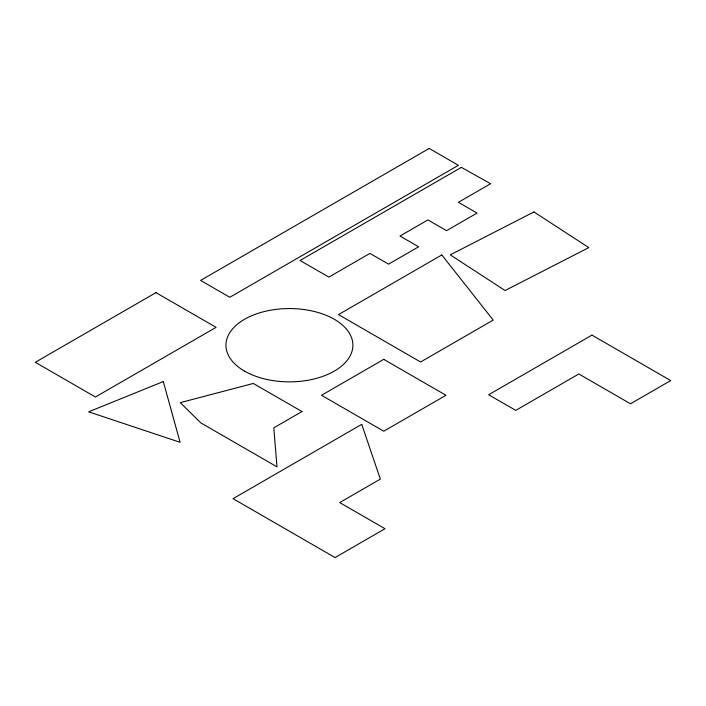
<?xml version="1.0" encoding="UTF-8"?>
<svg xmlns="http://www.w3.org/2000/svg" width="706" height="706" viewBox="0 0 706 706"><rect width="100%" height="100%" fill="white"/><g stroke="black" fill="none" stroke-linecap="round" stroke-linejoin="round"><path stroke-width="1.06" d="M155.955 292.637L35.3 362.302L95.416 397.001L216.071 327.346L155.955 292.637M429.195 148.436L200.583 280.423L229.794 297.288L458.406 165.301L429.195 148.436M461.371 167.357L300.076 260.488L328.864 277.105L369.926 253.401L388.556 264.15L418.614 246.8L399.984 236.042L427.924 219.91L446.554 230.668L477.035 213.071L458.406 202.313L490.582 183.736L461.371 167.357M441.797 254.963L338.501 314.602L420.582 361.993L493.203 320.074L441.797 254.963M383.755 359.345L321.521 395.281L383.755 431.207L445.989 395.281L383.755 359.345M301.983 411.563L273.787 427.845L276.999 466.86L200.795 422.868L180.286 402.649L253.295 383.455L301.983 411.563M361.728 424.359L233.033 498.657L335.059 557.563L385.017 528.723L339.718 502.575L380.357 479.109L361.728 424.359M591.955 335.112L488.658 394.751L515.751 410.389L578.832 373.968L630.484 403.788L670.7 380.569L591.955 335.112M533.948 211.941L450.225 254.857L505.081 290.528L588.804 247.612L533.948 211.941M163.307 381.558L88.638 411.827L180.101 442.318L163.307 381.558M244.541 371.118A63.461 36.641 0 0 0 350.723 354.686A63.461 36.641 0 0 0 272.993 309.81A63.461 36.641 0 0 0 244.541 371.118"/></g></svg>
